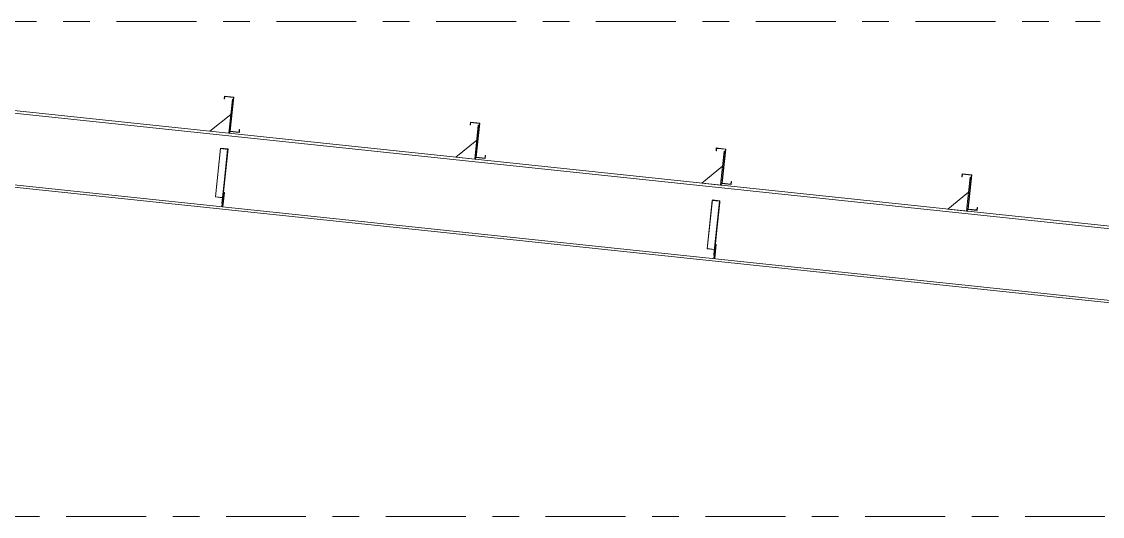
# Model space of a CAD drawing. Header units: millimetres. Extents: x -88 to 735, y -128 to 446.
# Drawn here: x 183.91 to 224.49, y 385.37 to 403.94 of the extents above; entities that cross this region are included whole.
import ezdxf

# ---------------------------------------------------------------- set-up
doc = ezdxf.new("R2010")
doc.units = ezdxf.units.MM
for name, pattern in [('XKITLINE00', [0]), ('XKITLINE02', [4, 2, -2]), ('XKITLINE03', [6, 3, -1, 1, -1])]:
    doc.linetypes.add(name, pattern=pattern)
doc.layers.add('Part', color=2, linetype='Continuous', lineweight=0)
doc.layers.add('S-grid', color=1, linetype='Continuous', lineweight=0)

# ---------------------------------------------------------------- blocks, each defined once
blk = doc.blocks.new('*A445')
at = {"layer": 'Part'}
blk.add_hatch(color=3, dxfattribs=at).paths.add_polyline_path([(210.545, 397.843), (210.555, 397.937), (210.568, 397.936), (210.557, 397.829), (210.201, 397.867), (210.336, 399.147), (210.007, 399.182), (209.997, 399.088), (209.984, 399.089), (209.995, 399.196), (210.351, 399.158), (210.216, 397.878)], flags=17)
blk = doc.blocks.new('*A446')
at = {"layer": 'Part'}
blk.add_hatch(color=3, dxfattribs=at).paths.add_polyline_path([(210.545, 397.843), (210.555, 397.937), (210.568, 397.936), (210.557, 397.829), (210.201, 397.867), (210.336, 399.147), (210.007, 399.182), (209.997, 399.088), (209.984, 399.089), (209.995, 399.196), (210.351, 399.158), (210.216, 397.878)], flags=17)
blk = doc.blocks.new('*A447')
at = {"layer": 'Part'}
blk.add_hatch(color=3, dxfattribs=at).paths.add_polyline_path([(201.311, 398.817), (201.321, 398.911), (201.333, 398.91), (201.322, 398.803), (200.967, 398.841), (201.102, 400.121), (200.772, 400.156), (200.762, 400.062), (200.75, 400.063), (200.761, 400.17), (201.116, 400.132), (200.981, 398.852)], flags=17)
blk = doc.blocks.new('*A448')
at = {"layer": 'Part'}
blk.add_hatch(color=3, dxfattribs=at).paths.add_polyline_path([(201.311, 398.817), (201.321, 398.911), (201.333, 398.91), (201.322, 398.803), (200.967, 398.841), (201.102, 400.121), (200.772, 400.156), (200.762, 400.062), (200.75, 400.063), (200.761, 400.17), (201.116, 400.132), (200.981, 398.852)], flags=17)
blk = doc.blocks.new('*A449')
at = {"layer": 'Part'}
blk.add_hatch(color=3, dxfattribs=at).paths.add_polyline_path([(209.846, 397.226), (209.848, 397.244), (210.132, 397.214), (210.095, 396.854), (210.08, 396.855), (210.116, 397.197)], flags=17)
blk = doc.blocks.new('*A498')
at = {"layer": 'Part'}
blk.add_hatch(color=3, dxfattribs=at).paths.add_polyline_path([(191.377, 399.174), (191.379, 399.192), (191.664, 399.162), (191.626, 398.802), (191.611, 398.803), (191.647, 399.145)], flags=17)
blk = doc.blocks.new('*A505')
at = {"layer": 'Part'}
blk.add_hatch(color=3, dxfattribs=at).paths.add_polyline_path([(219.78, 396.869), (219.79, 396.963), (219.802, 396.962), (219.791, 396.855), (219.436, 396.893), (219.571, 398.173), (219.241, 398.208), (219.231, 398.114), (219.219, 398.115), (219.23, 398.222), (219.585, 398.184), (219.45, 396.904)], flags=17)
blk = doc.blocks.new('*A506')
at = {"layer": 'Part'}
blk.add_hatch(color=3, dxfattribs=at).paths.add_polyline_path([(219.78, 396.869), (219.79, 396.963), (219.802, 396.962), (219.791, 396.855), (219.436, 396.893), (219.571, 398.173), (219.241, 398.208), (219.231, 398.114), (219.219, 398.115), (219.23, 398.222), (219.585, 398.184), (219.45, 396.904)], flags=17)
blk = doc.blocks.new('*A530')
at = {"layer": 'Part'}
blk.add_hatch(color=3, dxfattribs=at).paths.add_polyline_path([(192.076, 399.792), (192.086, 399.885), (192.099, 399.884), (192.088, 399.777), (191.732, 399.815), (191.867, 401.095), (191.538, 401.13), (191.528, 401.036), (191.515, 401.037), (191.526, 401.144), (191.882, 401.106), (191.747, 399.826)], flags=17)
blk = doc.blocks.new('*A531')
at = {"layer": 'Part'}
blk.add_hatch(color=3, dxfattribs=at).paths.add_polyline_path([(192.076, 399.792), (192.086, 399.885), (192.099, 399.884), (192.088, 399.777), (191.732, 399.815), (191.867, 401.095), (191.538, 401.13), (191.528, 401.036), (191.515, 401.037), (191.526, 401.144), (191.882, 401.106), (191.747, 399.826)], flags=17)
blk = doc.blocks.new('*A2057')
at = {"layer": 'S-grid', "color": 1, "linetype": 'XKITLINE03', "lineweight": 0}
blk.add_line((79.477, 403.94), (224.414, 403.94), dxfattribs=at)
blk = doc.blocks.new('*A2058')
at = {"layer": 'S-grid', "color": 1, "linetype": 'XKITLINE03', "lineweight": 0}
blk.add_line((-48.412, 385.368), (395.032, 385.368), dxfattribs=at)
blk = doc.blocks.new('*A2106')
at = {"layer": 'Part', "color": 2, "linetype": 'XKITLINE00', "lineweight": 0}
for p, q in [((209.984, 399.089), (209.995, 399.196)), ((209.997, 399.088), (209.984, 399.089)), ((209.995, 399.196), (210.351, 399.158)), ((210.007, 399.182), (209.997, 399.088)), ((210.336, 399.147), (210.007, 399.182)), ((210.201, 397.867), (210.336, 399.147)), ((210.351, 399.158), (210.216, 397.878)), ((210.557, 397.829), (210.201, 397.867)), ((210.216, 397.878), (210.545, 397.843)), ((210.545, 397.843), (210.555, 397.937)), ((210.555, 397.937), (210.568, 397.936)), ((210.568, 397.936), (210.557, 397.829))]:
    blk.add_line(p, q, dxfattribs=at)
blk = doc.blocks.new('*A2107')
at = {"layer": 'Part', "color": 2, "linetype": 'XKITLINE00', "lineweight": 0}
for p, q in [((209.984, 399.089), (209.995, 399.196)), ((209.997, 399.088), (209.984, 399.089)), ((209.995, 399.196), (210.351, 399.158)), ((210.007, 399.182), (209.997, 399.088)), ((210.336, 399.147), (210.007, 399.182)), ((210.201, 397.867), (210.336, 399.147)), ((210.351, 399.158), (210.216, 397.878)), ((210.557, 397.829), (210.201, 397.867)), ((210.216, 397.878), (210.545, 397.843)), ((210.545, 397.843), (210.555, 397.937)), ((210.555, 397.937), (210.568, 397.936)), ((210.568, 397.936), (210.557, 397.829))]:
    blk.add_line(p, q, dxfattribs=at)
blk = doc.blocks.new('*A2108')
at = {"layer": 'Part', "color": 2, "linetype": 'XKITLINE00', "lineweight": 0}
for p, q in [((200.75, 400.063), (200.761, 400.17)), ((200.761, 400.17), (201.116, 400.132)), ((200.772, 400.156), (200.762, 400.062)), ((201.102, 400.121), (200.772, 400.156)), ((200.967, 398.841), (201.102, 400.121)), ((201.116, 400.132), (200.981, 398.852)), ((200.762, 400.062), (200.75, 400.063)), ((201.311, 398.817), (201.321, 398.911)), ((201.321, 398.911), (201.333, 398.91)), ((201.333, 398.91), (201.322, 398.803)), ((201.322, 398.803), (200.967, 398.841)), ((200.981, 398.852), (201.311, 398.817))]:
    blk.add_line(p, q, dxfattribs=at)
blk = doc.blocks.new('*A2109')
at = {"layer": 'Part', "color": 2, "linetype": 'XKITLINE00', "lineweight": 0}
for p, q in [((200.75, 400.063), (200.761, 400.17)), ((200.761, 400.17), (201.116, 400.132)), ((200.772, 400.156), (200.762, 400.062)), ((201.102, 400.121), (200.772, 400.156)), ((200.967, 398.841), (201.102, 400.121)), ((201.116, 400.132), (200.981, 398.852)), ((200.762, 400.062), (200.75, 400.063)), ((201.311, 398.817), (201.321, 398.911)), ((201.321, 398.911), (201.333, 398.91)), ((201.333, 398.91), (201.322, 398.803)), ((201.322, 398.803), (200.967, 398.841)), ((200.981, 398.852), (201.311, 398.817))]:
    blk.add_line(p, q, dxfattribs=at)
blk = doc.blocks.new('*A2110')
at = {"layer": 'Part', "color": 7, "linetype": 'XKITLINE02', "lineweight": 0}
for p, q in [((181.935, 400.683), (181.655, 398.026)), ((181.938, 400.704), (181.945, 400.775)), ((244.203, 394.209), (243.903, 391.367)), ((237.598, 392.032), (237.314, 392.062)), ((237.607, 392.125), (237.323, 392.155))]:
    blk.add_line(p, q, dxfattribs=at)
at = {"layer": 'Part', "color": 2, "linetype": 'XKITLINE00', "lineweight": 0}
for p, q in [((181.938, 400.704), (181.935, 400.683)), ((244.193, 394.116), (181.935, 400.683)), ((181.945, 400.775), (244.203, 394.209)), ((181.655, 398.026), (181.645, 397.934)), ((237.314, 392.062), (181.645, 397.934)), ((237.323, 392.155), (181.655, 398.026)), ((243.903, 391.367), (237.598, 392.032)), ((243.913, 391.46), (237.607, 392.125))]:
    blk.add_line(p, q, dxfattribs=at)
blk = doc.blocks.new('*A2111')
at = {"layer": 'Part', "color": 7, "linetype": 'XKITLINE02', "lineweight": 0}
for p, q in [((209.848, 397.244), (209.655, 395.41)), ((210.116, 397.197), (209.902, 395.168)), ((209.917, 395.167), (210.132, 397.214)), ((209.655, 395.41), (209.925, 395.381)), ((209.656, 395.421), (209.94, 395.391)), ((209.902, 395.168), (209.917, 395.167))]:
    blk.add_line(p, q, dxfattribs=at)
blk = doc.blocks.new('*A2112')
at = {"layer": 'Part', "color": 2, "linetype": 'XKITLINE00', "lineweight": 0}
blk.add_line((219.468, 397.536), (218.683, 396.9), dxfattribs=at)
at = {"layer": 'Part', "color": 7, "linetype": 'XKITLINE02', "lineweight": 0}
for p, q in [((219.393, 396.825), (219.468, 397.536)), ((218.683, 396.9), (219.393, 396.825))]:
    blk.add_line(p, q, dxfattribs=at)
blk = doc.blocks.new('*A2113')
at = {"layer": 'Part', "color": 2, "linetype": 'XKITLINE00', "lineweight": 0}
for p, q in [((219.528, 398.104), (219.393, 396.825)), ((219.563, 398.1), (219.528, 398.104)), ((219.436, 396.893), (219.428, 396.822))]:
    blk.add_line(p, q, dxfattribs=at)
at = {"layer": 'Part', "color": 7, "linetype": 'XKITLINE02', "lineweight": 0}
for p, q in [((219.436, 396.893), (219.563, 398.1)), ((219.428, 396.822), (219.393, 396.825))]:
    blk.add_line(p, q, dxfattribs=at)
blk = doc.blocks.new('*A2114')
at = {"layer": 'Part', "color": 2, "linetype": 'XKITLINE00', "lineweight": 0}
blk.add_line((210.233, 398.51), (209.448, 397.874), dxfattribs=at)
at = {"layer": 'Part', "color": 7, "linetype": 'XKITLINE02', "lineweight": 0}
for p, q in [((210.158, 397.8), (210.233, 398.51)), ((209.448, 397.874), (210.158, 397.8))]:
    blk.add_line(p, q, dxfattribs=at)
blk = doc.blocks.new('*A2115')
at = {"layer": 'Part', "color": 2, "linetype": 'XKITLINE00', "lineweight": 0}
for p, q in [((209.904, 395.047), (209.937, 395.357)), ((209.996, 395.576), (209.939, 395.043)), ((209.96, 395.579), (209.996, 395.576))]:
    blk.add_line(p, q, dxfattribs=at)
at = {"layer": 'Part', "color": 7, "linetype": 'XKITLINE02', "lineweight": 0}
for p, q in [((209.937, 395.357), (209.96, 395.579)), ((209.939, 395.043), (209.904, 395.047)), ((209.915, 395.153), (209.951, 395.15))]:
    blk.add_line(p, q, dxfattribs=at)
blk = doc.blocks.new('*A2116')
at = {"layer": 'Part', "color": 2, "linetype": 'XKITLINE00', "lineweight": 0}
for p, q in [((210.293, 399.078), (210.158, 397.8)), ((210.329, 399.074), (210.293, 399.078)), ((210.201, 397.867), (210.194, 397.796))]:
    blk.add_line(p, q, dxfattribs=at)
at = {"layer": 'Part', "color": 7, "linetype": 'XKITLINE02', "lineweight": 0}
for p, q in [((210.201, 397.867), (210.329, 399.074)), ((210.194, 397.796), (210.158, 397.8))]:
    blk.add_line(p, q, dxfattribs=at)
blk = doc.blocks.new('*A2117')
at = {"layer": 'Part', "color": 7, "linetype": 'XKITLINE02', "lineweight": 0}
for p, q in [((209.96, 395.579), (209.904, 395.047)), ((209.939, 395.043), (209.996, 395.576)), ((209.996, 395.576), (209.96, 395.579)), ((209.904, 395.047), (209.939, 395.043)), ((209.915, 395.153), (209.951, 395.15))]:
    blk.add_line(p, q, dxfattribs=at)
blk = doc.blocks.new('*A2118')
at = {"layer": 'Part', "color": 2, "linetype": 'XKITLINE00', "lineweight": 0}
for p, q in [((209.846, 397.226), (209.655, 395.41)), ((209.846, 397.226), (209.848, 397.244)), ((210.116, 397.197), (209.846, 397.226)), ((209.848, 397.244), (210.132, 397.214)), ((210.132, 397.214), (209.937, 395.357)), ((210.08, 396.855), (210.116, 397.197)), ((210.08, 396.855), (209.902, 395.168)), ((210.095, 396.854), (210.08, 396.855)), ((209.655, 395.41), (209.925, 395.381)), ((209.902, 395.168), (209.917, 395.167))]:
    blk.add_line(p, q, dxfattribs=at)
at = {"layer": 'Part', "color": 7, "linetype": 'XKITLINE02', "lineweight": 0}
for p, q in [((209.656, 395.421), (209.94, 395.391)), ((209.937, 395.357), (209.917, 395.167))]:
    blk.add_line(p, q, dxfattribs=at)
blk = doc.blocks.new('*A2119')
at = {"layer": 'Part', "color": 2, "linetype": 'XKITLINE00', "lineweight": 0}
blk.add_line((200.999, 399.484), (200.214, 398.848), dxfattribs=at)
at = {"layer": 'Part', "color": 7, "linetype": 'XKITLINE02', "lineweight": 0}
for p, q in [((200.924, 398.774), (200.999, 399.484)), ((200.214, 398.848), (200.924, 398.774))]:
    blk.add_line(p, q, dxfattribs=at)
blk = doc.blocks.new('*A2120')
at = {"layer": 'Part', "color": 2, "linetype": 'XKITLINE00', "lineweight": 0}
for p, q in [((201.059, 400.052), (200.924, 398.774)), ((201.094, 400.048), (201.059, 400.052)), ((200.967, 398.841), (200.959, 398.77))]:
    blk.add_line(p, q, dxfattribs=at)
at = {"layer": 'Part', "color": 7, "linetype": 'XKITLINE02', "lineweight": 0}
for p, q in [((200.967, 398.841), (201.094, 400.048)), ((200.959, 398.77), (200.924, 398.774))]:
    blk.add_line(p, q, dxfattribs=at)
blk = doc.blocks.new('*A2308')
at = {"layer": 'Part', "color": 7, "linetype": 'XKITLINE02', "lineweight": 0}
for p, q in [((191.379, 399.192), (191.186, 397.358)), ((191.647, 399.145), (191.433, 397.116)), ((191.448, 397.115), (191.664, 399.162)), ((191.186, 397.358), (191.456, 397.329)), ((191.187, 397.369), (191.471, 397.339)), ((191.433, 397.116), (191.448, 397.115))]:
    blk.add_line(p, q, dxfattribs=at)
blk = doc.blocks.new('*A2319')
at = {"layer": 'Part', "color": 2, "linetype": 'XKITLINE00', "lineweight": 0}
for p, q in [((191.377, 399.174), (191.186, 397.358)), ((191.377, 399.174), (191.379, 399.192)), ((191.647, 399.145), (191.377, 399.174)), ((191.379, 399.192), (191.664, 399.162)), ((191.664, 399.162), (191.468, 397.305)), ((191.611, 398.803), (191.647, 399.145)), ((191.611, 398.803), (191.433, 397.116)), ((191.626, 398.802), (191.611, 398.803)), ((191.186, 397.358), (191.456, 397.329)), ((191.433, 397.116), (191.448, 397.115))]:
    blk.add_line(p, q, dxfattribs=at)
at = {"layer": 'Part', "color": 7, "linetype": 'XKITLINE02', "lineweight": 0}
for p, q in [((191.187, 397.369), (191.471, 397.339)), ((191.468, 397.305), (191.448, 397.115))]:
    blk.add_line(p, q, dxfattribs=at)
blk = doc.blocks.new('*A2320')
at = {"layer": 'Part', "color": 7, "linetype": 'XKITLINE02', "lineweight": 0}
for p, q in [((191.491, 397.528), (191.435, 396.995)), ((191.47, 396.991), (191.527, 397.524)), ((191.527, 397.524), (191.491, 397.528)), ((191.435, 396.995), (191.47, 396.991)), ((191.446, 397.101), (191.482, 397.098))]:
    blk.add_line(p, q, dxfattribs=at)
blk = doc.blocks.new('*A2321')
at = {"layer": 'Part', "color": 2, "linetype": 'XKITLINE00', "lineweight": 0}
for p, q in [((191.824, 401.026), (191.689, 399.748)), ((191.86, 401.022), (191.824, 401.026)), ((191.732, 399.815), (191.725, 399.744))]:
    blk.add_line(p, q, dxfattribs=at)
at = {"layer": 'Part', "color": 7, "linetype": 'XKITLINE02', "lineweight": 0}
for p, q in [((191.732, 399.815), (191.86, 401.022)), ((191.725, 399.744), (191.689, 399.748))]:
    blk.add_line(p, q, dxfattribs=at)
blk = doc.blocks.new('*A2322')
at = {"layer": 'Part', "color": 2, "linetype": 'XKITLINE00', "lineweight": 0}
for p, q in [((191.435, 396.995), (191.468, 397.305)), ((191.527, 397.524), (191.47, 396.991)), ((191.491, 397.528), (191.527, 397.524))]:
    blk.add_line(p, q, dxfattribs=at)
at = {"layer": 'Part', "color": 7, "linetype": 'XKITLINE02', "lineweight": 0}
for p, q in [((191.468, 397.305), (191.491, 397.528)), ((191.47, 396.991), (191.435, 396.995)), ((191.446, 397.101), (191.482, 397.098))]:
    blk.add_line(p, q, dxfattribs=at)
blk = doc.blocks.new('*A2323')
at = {"layer": 'Part', "color": 2, "linetype": 'XKITLINE00', "lineweight": 0}
blk.add_line((191.764, 400.458), (190.979, 399.822), dxfattribs=at)
at = {"layer": 'Part', "color": 7, "linetype": 'XKITLINE02', "lineweight": 0}
for p, q in [((191.689, 399.748), (191.764, 400.458)), ((190.979, 399.822), (191.689, 399.748))]:
    blk.add_line(p, q, dxfattribs=at)
blk = doc.blocks.new('*A2330')
at = {"layer": 'Part', "color": 2, "linetype": 'XKITLINE00', "lineweight": 0}
for p, q in [((219.219, 398.115), (219.23, 398.222)), ((219.231, 398.114), (219.219, 398.115)), ((219.23, 398.222), (219.585, 398.184)), ((219.241, 398.208), (219.231, 398.114)), ((219.571, 398.173), (219.241, 398.208)), ((219.436, 396.893), (219.571, 398.173)), ((219.585, 398.184), (219.45, 396.904)), ((219.791, 396.855), (219.436, 396.893)), ((219.45, 396.904), (219.78, 396.869)), ((219.78, 396.869), (219.79, 396.963)), ((219.79, 396.963), (219.802, 396.962)), ((219.802, 396.962), (219.791, 396.855))]:
    blk.add_line(p, q, dxfattribs=at)
blk = doc.blocks.new('*A2331')
at = {"layer": 'Part', "color": 2, "linetype": 'XKITLINE00', "lineweight": 0}
for p, q in [((219.219, 398.115), (219.23, 398.222)), ((219.231, 398.114), (219.219, 398.115)), ((219.23, 398.222), (219.585, 398.184)), ((219.241, 398.208), (219.231, 398.114)), ((219.571, 398.173), (219.241, 398.208)), ((219.436, 396.893), (219.571, 398.173)), ((219.585, 398.184), (219.45, 396.904)), ((219.791, 396.855), (219.436, 396.893)), ((219.45, 396.904), (219.78, 396.869)), ((219.78, 396.869), (219.79, 396.963)), ((219.79, 396.963), (219.802, 396.962)), ((219.802, 396.962), (219.791, 396.855))]:
    blk.add_line(p, q, dxfattribs=at)
blk = doc.blocks.new('*A2410')
at = {"layer": 'Part', "color": 2, "linetype": 'XKITLINE00', "lineweight": 0}
for p, q in [((191.515, 401.037), (191.526, 401.144)), ((191.528, 401.036), (191.515, 401.037)), ((191.526, 401.144), (191.882, 401.106)), ((191.538, 401.13), (191.528, 401.036)), ((191.867, 401.095), (191.538, 401.13)), ((191.732, 399.815), (191.867, 401.095)), ((191.882, 401.106), (191.747, 399.826)), ((192.088, 399.777), (191.732, 399.815)), ((191.747, 399.826), (192.076, 399.792)), ((192.076, 399.792), (192.086, 399.885)), ((192.086, 399.885), (192.099, 399.884)), ((192.099, 399.884), (192.088, 399.777))]:
    blk.add_line(p, q, dxfattribs=at)
blk = doc.blocks.new('*A2411')
at = {"layer": 'Part', "color": 2, "linetype": 'XKITLINE00', "lineweight": 0}
for p, q in [((191.515, 401.037), (191.526, 401.144)), ((191.528, 401.036), (191.515, 401.037)), ((191.526, 401.144), (191.882, 401.106)), ((191.538, 401.13), (191.528, 401.036)), ((191.867, 401.095), (191.538, 401.13)), ((191.732, 399.815), (191.867, 401.095)), ((191.882, 401.106), (191.747, 399.826)), ((192.088, 399.777), (191.732, 399.815)), ((191.747, 399.826), (192.076, 399.792)), ((192.076, 399.792), (192.086, 399.885)), ((192.086, 399.885), (192.099, 399.884)), ((192.099, 399.884), (192.088, 399.777))]:
    blk.add_line(p, q, dxfattribs=at)

msp = doc.modelspace()

# ---------------------------------------------------------------- block references
at = {"lineweight": 0}
for name in ['*A2057', '*A530', '*A531', '*A2410', '*A2411', '*A2321', '*A2110', '*A2323', '*A447', '*A448', '*A2108', '*A2109', '*A2120', '*A2119', '*A2308', '*A2319', '*A498', '*A445', '*A446', '*A2106', '*A2107', '*A2116', '*A2114', '*A505', '*A506', '*A2330', '*A2331', '*A2113', '*A2320', '*A2322', '*A2112', '*A2111', '*A2118', '*A449', '*A2115', '*A2117', '*A2058']:
    msp.add_blockref(name, (0, 0), dxfattribs=at)

doc.saveas('drawing.dxf')
